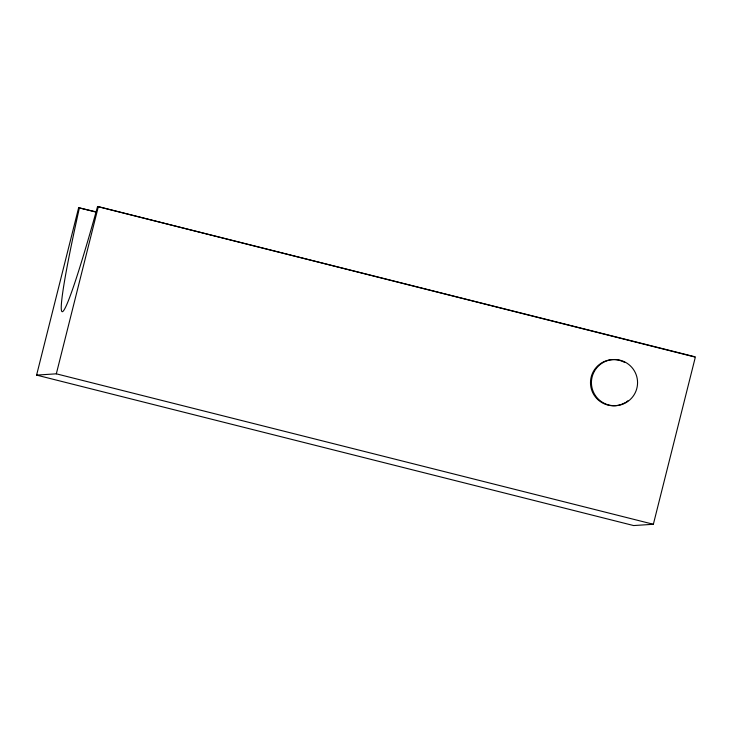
<?xml version="1.0" encoding="UTF-8"?>
<svg xmlns="http://www.w3.org/2000/svg" width="732" height="732" viewBox="0 0 732 732"><rect width="100%" height="100%" fill="white"/><g stroke="black" fill="none" stroke-linecap="round" stroke-linejoin="round"><path stroke-width="1.1" d="M79.431 207.668A199.516 9.745 -75.9 0 0 62.229 311.695A199.516 9.745 -75.9 0 0 97.576 206.497L695.4 356.896L653.356 524.277L633.628 525.558L36.6 375.104L78.644 207.723L96.048 211.859M36.6 375.104L56.327 373.823L98.372 206.442M97.576 206.497L694.613 356.951M78.644 207.723L95.261 211.914M56.327 373.823L653.356 524.277M625.384 402.508A23.095 23.067 86.3 0 1 590.486 383.037A23.095 23.067 86.3 0 1 624.771 362.505M627.873 400.788A23.095 23.067 86.3 0 1 626.235 401.978M594.338 371.38A23.095 23.067 86.3 0 0 614.853 405.72A23.095 23.067 86.3 0 0 634.287 370.767A23.095 23.067 86.3 0 0 594.338 371.38"/></g></svg>
